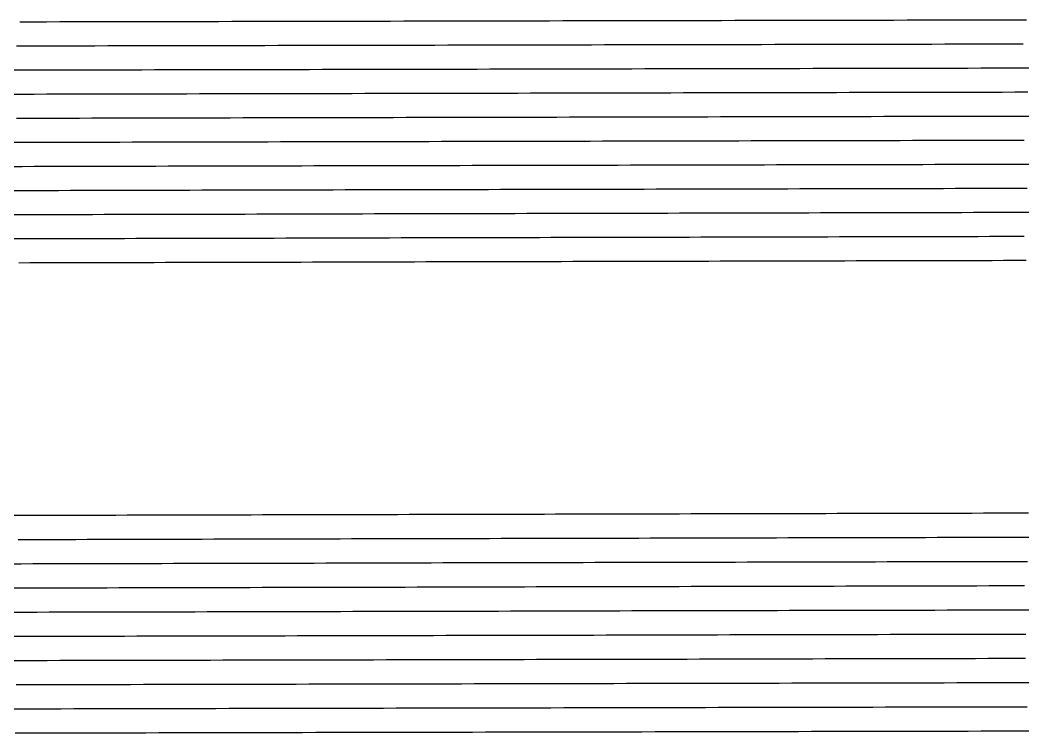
# Model space of a CAD drawing. Header units: millimetres. Extents: x -39.2 to 50.5, y -5.2 to 5.4.
# Drawn here: x 20.23 to 34.98, y -5.1 to 5.39 of the extents above; entities that cross this region are included whole.
import ezdxf

# ---------------------------------------------------------------- set-up
doc = ezdxf.new("R2010")
doc.units = ezdxf.units.MM
doc.layers.add('COPPER_L1_TOP', color=7, linetype='CONTINUOUS')

msp = doc.modelspace()

# ---------------------------------------------------------------- linework, layer by layer
at = {"layer": 'COPPER_L1_TOP'}
for points in [[(35.03, 5.387), (34.835, 5.387), (34.64, 5.387), (34.445, 5.386), (34.25, 5.386), (34.055, 5.385), (33.86, 5.385), (33.665, 5.385), (33.47, 5.384), (33.275, 5.384), (33.081, 5.383), (32.886, 5.383), (32.691, 5.383), (32.496, 5.382), (32.301, 5.382), (32.106, 5.381), (31.911, 5.381), (31.717, 5.381), (31.522, 5.38), (31.327, 5.38), (31.132, 5.379), (30.937, 5.379), (30.743, 5.379), (30.548, 5.378), (30.353, 5.378), (30.158, 5.378), (29.963, 5.377), (29.769, 5.377), (29.574, 5.376), (29.379, 5.376), (29.184, 5.376), (28.99, 5.375), (28.795, 5.375), (28.6, 5.374), (28.405, 5.374), (28.211, 5.374), (28.016, 5.373), (27.821, 5.373), (27.626, 5.372), (27.432, 5.372), (27.237, 5.372), (27.042, 5.371), (26.848, 5.371), (26.653, 5.37), (26.458, 5.37), (26.264, 5.37), (26.069, 5.369), (25.874, 5.369), (25.68, 5.368), (25.485, 5.368), (25.29, 5.368), (25.096, 5.367), (24.901, 5.367), (24.706, 5.366), (24.512, 5.366), (24.317, 5.366), (24.122, 5.365), (23.928, 5.365), (23.733, 5.365), (23.539, 5.364), (23.344, 5.364), (23.149, 5.363), (22.955, 5.363), (22.76, 5.363), (22.566, 5.362), (22.371, 5.362), (22.177, 5.361), (21.982, 5.361), (21.787, 5.361), (21.593, 5.36), (21.398, 5.36), (21.204, 5.359), (21.009, 5.359), (20.815, 5.359), (20.62, 5.358), (20.426, 5.358), (20.231, 5.357)], [(34.984, 5.033), (34.791, 5.033), (34.599, 5.032), (34.406, 5.032), (34.214, 5.032), (34.021, 5.031), (33.829, 5.031), (33.637, 5.03), (33.444, 5.03), (33.252, 5.03), (33.059, 5.029), (32.867, 5.029), (32.675, 5.028), (32.482, 5.028), (32.29, 5.028), (32.097, 5.027), (31.905, 5.027), (31.713, 5.026), (31.52, 5.026), (31.328, 5.026), (31.136, 5.025), (30.943, 5.025), (30.751, 5.025), (30.559, 5.024), (30.366, 5.024), (30.174, 5.023), (29.982, 5.023), (29.789, 5.023), (29.597, 5.022), (29.405, 5.022), (29.212, 5.021), (29.02, 5.021), (28.828, 5.021), (28.636, 5.02), (28.443, 5.02), (28.251, 5.019), (28.059, 5.019), (27.866, 5.019), (27.674, 5.018), (27.482, 5.018), (27.29, 5.017), (27.097, 5.017), (26.905, 5.017), (26.713, 5.016), (26.521, 5.016), (26.329, 5.015), (26.136, 5.015), (25.944, 5.015), (25.752, 5.014), (25.56, 5.014), (25.368, 5.013), (25.175, 5.013), (24.983, 5.013), (24.791, 5.012), (24.599, 5.012), (24.407, 5.012), (24.215, 5.011), (24.023, 5.011), (23.83, 5.01), (23.638, 5.01), (23.446, 5.01), (23.254, 5.009), (23.062, 5.009), (22.87, 5.008), (22.678, 5.008), (22.486, 5.008), (22.293, 5.007), (22.101, 5.007), (21.909, 5.006), (21.717, 5.006), (21.525, 5.006), (21.333, 5.005), (21.141, 5.005), (20.949, 5.004), (20.757, 5.004), (20.565, 5.004), (20.373, 5.003), (20.181, 5.003)], [(35.117, 4.679), (34.927, 4.679), (34.737, 4.679), (34.547, 4.678), (34.357, 4.678), (34.167, 4.677), (33.977, 4.677), (33.788, 4.677), (33.598, 4.676), (33.408, 4.676), (33.218, 4.675), (33.028, 4.675), (32.838, 4.675), (32.648, 4.674), (32.458, 4.674), (32.268, 4.673), (32.078, 4.673), (31.888, 4.673), (31.698, 4.672), (31.508, 4.672), (31.319, 4.672), (31.129, 4.671), (30.939, 4.671), (30.749, 4.67), (30.559, 4.67), (30.369, 4.67), (30.179, 4.669), (29.989, 4.669), (29.8, 4.668), (29.61, 4.668), (29.42, 4.668), (29.23, 4.667), (29.04, 4.667), (28.85, 4.666), (28.661, 4.666), (28.471, 4.666), (28.281, 4.665), (28.091, 4.665), (27.901, 4.664), (27.712, 4.664), (27.522, 4.664), (27.332, 4.663), (27.142, 4.663), (26.953, 4.662), (26.763, 4.662), (26.573, 4.662), (26.383, 4.661), (26.194, 4.661), (26.004, 4.66), (25.814, 4.66), (25.624, 4.66), (25.435, 4.659), (25.245, 4.659), (25.055, 4.659), (24.866, 4.658), (24.676, 4.658), (24.486, 4.657), (24.297, 4.657), (24.107, 4.657), (23.917, 4.656), (23.728, 4.656), (23.538, 4.655), (23.348, 4.655), (23.159, 4.655), (22.969, 4.654), (22.779, 4.654), (22.59, 4.653), (22.4, 4.653), (22.21, 4.653), (22.021, 4.652), (21.831, 4.652), (21.642, 4.651), (21.452, 4.651), (21.262, 4.651), (21.073, 4.65), (20.883, 4.65), (20.694, 4.649), (20.504, 4.649), (20.314, 4.649), (20.125, 4.648)], [(24.181, 4.302), (23.994, 4.302), (23.807, 4.302), (23.619, 4.301), (23.432, 4.301), (23.245, 4.3), (23.058, 4.3), (22.871, 4.3), (22.683, 4.299), (22.496, 4.299), (22.309, 4.298), (22.122, 4.298), (21.935, 4.298), (21.748, 4.297), (21.561, 4.297), (21.373, 4.296), (21.186, 4.296), (20.999, 4.296), (20.812, 4.295), (20.625, 4.295), (20.438, 4.294), (20.251, 4.294), (20.064, 4.294)], [(35.048, 4.325), (34.861, 4.325), (34.673, 4.324), (34.486, 4.324), (34.298, 4.324), (34.111, 4.323), (33.923, 4.323), (33.736, 4.322), (33.548, 4.322), (33.361, 4.322), (33.173, 4.321), (32.986, 4.321), (32.798, 4.321), (32.611, 4.32), (32.423, 4.32), (32.236, 4.319), (32.049, 4.319), (31.861, 4.319), (31.674, 4.318), (31.486, 4.318), (31.299, 4.317), (31.111, 4.317), (30.924, 4.317), (30.737, 4.316), (30.549, 4.316), (30.362, 4.315), (30.174, 4.315), (29.987, 4.315), (29.8, 4.314), (29.612, 4.314), (29.425, 4.313), (29.238, 4.313), (29.05, 4.313), (28.863, 4.312), (28.676, 4.312), (28.488, 4.311), (28.301, 4.311), (28.114, 4.311), (27.926, 4.31), (27.739, 4.31), (27.552, 4.309), (27.364, 4.309), (27.177, 4.309), (26.99, 4.308), (26.802, 4.308), (26.615, 4.307), (26.428, 4.307), (26.241, 4.307), (26.053, 4.306), (25.866, 4.306), (25.679, 4.306), (25.492, 4.305), (25.304, 4.305), (25.117, 4.304), (24.93, 4.304), (24.743, 4.304), (24.555, 4.303), (24.368, 4.303), (24.181, 4.302)], [(28.31, 3.957), (28.126, 3.956), (27.941, 3.956), (27.756, 3.956), (27.571, 3.955), (27.386, 3.955), (27.201, 3.954), (27.016, 3.954), (26.832, 3.954), (26.647, 3.953), (26.462, 3.953), (26.277, 3.953), (26.092, 3.952), (25.908, 3.952), (25.723, 3.951), (25.538, 3.951), (25.353, 3.951), (25.168, 3.95), (24.984, 3.95), (24.799, 3.949), (24.614, 3.949), (24.429, 3.949), (24.245, 3.948), (24.06, 3.948), (23.875, 3.947), (23.69, 3.947), (23.506, 3.947), (23.321, 3.946), (23.136, 3.946), (22.952, 3.945), (22.767, 3.945), (22.582, 3.945), (22.398, 3.944), (22.213, 3.944), (22.028, 3.943), (21.844, 3.943), (21.659, 3.943), (21.474, 3.942), (21.29, 3.942), (21.105, 3.941), (20.92, 3.941), (20.736, 3.941), (20.551, 3.94), (20.366, 3.94), (20.182, 3.94)], [(35.154, 3.971), (34.969, 3.971), (34.784, 3.971), (34.599, 3.97), (34.414, 3.97), (34.229, 3.969), (34.044, 3.969), (33.859, 3.969), (33.674, 3.968), (33.489, 3.968), (33.304, 3.968), (33.119, 3.967), (32.934, 3.967), (32.749, 3.966), (32.564, 3.966), (32.379, 3.966), (32.194, 3.965), (32.009, 3.965), (31.824, 3.964), (31.639, 3.964), (31.454, 3.964), (31.269, 3.963), (31.084, 3.963), (30.899, 3.962), (30.714, 3.962), (30.529, 3.962), (30.344, 3.961), (30.159, 3.961), (29.974, 3.96), (29.789, 3.96), (29.605, 3.96), (29.42, 3.959), (29.235, 3.959), (29.05, 3.958), (28.865, 3.958), (28.68, 3.958), (28.495, 3.957), (28.31, 3.957)], [(32.26, 3.611), (32.077, 3.611), (31.895, 3.611), (31.713, 3.61), (31.531, 3.61), (31.348, 3.609), (31.166, 3.609), (30.984, 3.609), (30.802, 3.608), (30.619, 3.608), (30.437, 3.607), (30.255, 3.607), (30.073, 3.607), (29.891, 3.606), (29.708, 3.606), (29.526, 3.605), (29.344, 3.605), (29.162, 3.605), (28.98, 3.604), (28.797, 3.604), (28.615, 3.603), (28.433, 3.603), (28.251, 3.603), (28.069, 3.602), (27.887, 3.602), (27.705, 3.601), (27.523, 3.601), (27.34, 3.601), (27.158, 3.6), (26.976, 3.6), (26.794, 3.6), (26.612, 3.599), (26.43, 3.599), (26.248, 3.598), (26.066, 3.598), (25.884, 3.598), (25.702, 3.597), (25.52, 3.597), (25.338, 3.596), (25.156, 3.596), (24.974, 3.596), (24.792, 3.595), (24.61, 3.595), (24.428, 3.594), (24.246, 3.594), (24.064, 3.594), (23.882, 3.593), (23.7, 3.593), (23.518, 3.592), (23.336, 3.592), (23.154, 3.592), (22.972, 3.591), (22.79, 3.591), (22.608, 3.59), (22.426, 3.59), (22.244, 3.59), (22.062, 3.589), (21.88, 3.589), (21.699, 3.588), (21.517, 3.588), (21.335, 3.588), (21.153, 3.587), (20.971, 3.587), (20.789, 3.587), (20.607, 3.586), (20.426, 3.586), (20.244, 3.585), (20.062, 3.585)], [(34.995, 3.617), (34.813, 3.617), (34.63, 3.616), (34.448, 3.616), (34.265, 3.616), (34.083, 3.615), (33.901, 3.615), (33.718, 3.615), (33.536, 3.614), (33.354, 3.614), (33.171, 3.613), (32.989, 3.613), (32.807, 3.613), (32.624, 3.612), (32.442, 3.612), (32.26, 3.611)], [(35.119, 3.264), (34.94, 3.263), (34.76, 3.263), (34.581, 3.263), (34.402, 3.262), (34.223, 3.262), (34.043, 3.262), (33.864, 3.261), (33.685, 3.261), (33.506, 3.26), (33.327, 3.26), (33.147, 3.26), (32.968, 3.259), (32.789, 3.259), (32.61, 3.258), (32.431, 3.258), (32.251, 3.258), (32.072, 3.257), (31.893, 3.257), (31.714, 3.256), (31.535, 3.256), (31.356, 3.256), (31.177, 3.255), (30.998, 3.255), (30.818, 3.254), (30.639, 3.254), (30.46, 3.254), (30.281, 3.253), (30.102, 3.253), (29.923, 3.252), (29.744, 3.252), (29.565, 3.252), (29.386, 3.251), (29.207, 3.251), (29.028, 3.25), (28.849, 3.25), (28.67, 3.25), (28.491, 3.249), (28.312, 3.249), (28.133, 3.248), (27.954, 3.248), (27.775, 3.248), (27.596, 3.247), (27.417, 3.247), (27.238, 3.247), (27.059, 3.246), (26.88, 3.246), (26.701, 3.245), (26.522, 3.245), (26.343, 3.245), (26.164, 3.244), (25.985, 3.244), (25.806, 3.243), (25.627, 3.243), (25.448, 3.243), (25.27, 3.242), (25.091, 3.242), (24.912, 3.241), (24.733, 3.241), (24.554, 3.241), (24.375, 3.24), (24.196, 3.24), (24.018, 3.239), (23.839, 3.239), (23.66, 3.239), (23.481, 3.238), (23.302, 3.238), (23.123, 3.237), (22.945, 3.237), (22.766, 3.237), (22.587, 3.236), (22.408, 3.236), (22.23, 3.235), (22.051, 3.235), (21.872, 3.235), (21.693, 3.234), (21.515, 3.234), (21.336, 3.234), (21.157, 3.233), (20.978, 3.233), (20.8, 3.232), (20.621, 3.232), (20.442, 3.232), (20.264, 3.231), (20.085, 3.231)], [(35.041, 2.91), (34.865, 2.91), (34.689, 2.909), (34.513, 2.909), (34.337, 2.909), (34.16, 2.908), (33.984, 2.908), (33.808, 2.907), (33.632, 2.907), (33.456, 2.907), (33.28, 2.906), (33.104, 2.906), (32.928, 2.905), (32.752, 2.905), (32.576, 2.905), (32.4, 2.904), (32.224, 2.904), (32.048, 2.903), (31.872, 2.903), (31.696, 2.903), (31.52, 2.902), (31.344, 2.902), (31.168, 2.901), (30.992, 2.901), (30.816, 2.901), (30.64, 2.9), (30.464, 2.9), (30.288, 2.899), (30.112, 2.899), (29.936, 2.899), (29.76, 2.898), (29.584, 2.898), (29.408, 2.897), (29.232, 2.897), (29.056, 2.897), (28.881, 2.896), (28.705, 2.896), (28.529, 2.896), (28.353, 2.895), (28.177, 2.895), (28.001, 2.894), (27.825, 2.894), (27.649, 2.894), (27.474, 2.893), (27.298, 2.893), (27.122, 2.892), (26.946, 2.892), (26.77, 2.892), (26.595, 2.891), (26.419, 2.891), (26.243, 2.89), (26.067, 2.89), (25.891, 2.89), (25.716, 2.889), (25.54, 2.889), (25.364, 2.888), (25.188, 2.888), (25.013, 2.888), (24.837, 2.887), (24.661, 2.887), (24.485, 2.886), (24.31, 2.886), (24.134, 2.886), (23.958, 2.885), (23.783, 2.885), (23.607, 2.884), (23.431, 2.884), (23.256, 2.884), (23.08, 2.883), (22.904, 2.883), (22.729, 2.882), (22.553, 2.882), (22.377, 2.882), (22.202, 2.881), (22.026, 2.881), (21.851, 2.881), (21.675, 2.88), (21.499, 2.88), (21.324, 2.879), (21.148, 2.879), (20.973, 2.879), (20.797, 2.878), (20.621, 2.878), (20.446, 2.877), (20.27, 2.877), (20.095, 2.877)], [(35.117, 2.557), (34.944, 2.556), (34.771, 2.556), (34.598, 2.556), (34.425, 2.555), (34.252, 2.555), (34.079, 2.554), (33.906, 2.554), (33.733, 2.554), (33.56, 2.553), (33.387, 2.553), (33.214, 2.552), (33.041, 2.552), (32.868, 2.552), (32.695, 2.551), (32.523, 2.551), (32.35, 2.55), (32.177, 2.55), (32.004, 2.55), (31.831, 2.549), (31.658, 2.549), (31.485, 2.548), (31.312, 2.548), (31.139, 2.548), (30.967, 2.547), (30.794, 2.547), (30.621, 2.546), (30.448, 2.546), (30.275, 2.546), (30.103, 2.545), (29.93, 2.545), (29.757, 2.544), (29.584, 2.544), (29.411, 2.544), (29.239, 2.543), (29.066, 2.543), (28.893, 2.543), (28.72, 2.542), (28.548, 2.542), (28.375, 2.541), (28.202, 2.541), (28.029, 2.541), (27.857, 2.54), (27.684, 2.54), (27.511, 2.539), (27.339, 2.539), (27.166, 2.539), (26.993, 2.538), (26.82, 2.538), (26.648, 2.537), (26.475, 2.537), (26.302, 2.537), (26.13, 2.536), (25.957, 2.536), (25.785, 2.535), (25.612, 2.535), (25.439, 2.535), (25.267, 2.534), (25.094, 2.534), (24.921, 2.533), (24.749, 2.533), (24.576, 2.533), (24.404, 2.532), (24.231, 2.532), (24.059, 2.531), (23.886, 2.531), (23.713, 2.531), (23.541, 2.53), (23.368, 2.53), (23.196, 2.529), (23.023, 2.529), (22.851, 2.529), (22.678, 2.528), (22.506, 2.528), (22.333, 2.528), (22.161, 2.527), (21.988, 2.527), (21.816, 2.526), (21.643, 2.526), (21.471, 2.526), (21.298, 2.525), (21.126, 2.525), (20.954, 2.524), (20.781, 2.524), (20.609, 2.524), (20.436, 2.523), (20.264, 2.523), (20.092, 2.522)], [(34.997, 2.203), (34.827, 2.203), (34.657, 2.202), (34.488, 2.202), (34.318, 2.201), (34.148, 2.201), (33.978, 2.201), (33.808, 2.2), (33.638, 2.2), (33.469, 2.199), (33.299, 2.199), (33.129, 2.199), (32.959, 2.198), (32.789, 2.198), (32.62, 2.197), (32.45, 2.197), (32.28, 2.197), (32.11, 2.196), (31.941, 2.196), (31.771, 2.195), (31.601, 2.195), (31.431, 2.195), (31.262, 2.194), (31.092, 2.194), (30.922, 2.193), (30.752, 2.193), (30.583, 2.193), (30.413, 2.192), (30.243, 2.192), (30.074, 2.191), (29.904, 2.191), (29.734, 2.191), (29.565, 2.19), (29.395, 2.19), (29.225, 2.19), (29.056, 2.189), (28.886, 2.189), (28.717, 2.188), (28.547, 2.188), (28.377, 2.188), (28.208, 2.187), (28.038, 2.187), (27.869, 2.186), (27.699, 2.186), (27.529, 2.186), (27.36, 2.185), (27.19, 2.185), (27.021, 2.184), (26.851, 2.184), (26.682, 2.184), (26.512, 2.183), (26.343, 2.183), (26.173, 2.182), (26.004, 2.182), (25.834, 2.182), (25.665, 2.181), (25.495, 2.181), (25.326, 2.18), (25.156, 2.18), (24.987, 2.18), (24.817, 2.179), (24.648, 2.179), (24.478, 2.178), (24.309, 2.178), (24.139, 2.178), (23.97, 2.177), (23.801, 2.177), (23.631, 2.176), (23.462, 2.176), (23.292, 2.176), (23.123, 2.175), (22.954, 2.175), (22.784, 2.175), (22.615, 2.174), (22.445, 2.174), (22.276, 2.173), (22.107, 2.173), (21.937, 2.173), (21.768, 2.172), (21.599, 2.172), (21.429, 2.171), (21.26, 2.171), (21.091, 2.171), (20.922, 2.17), (20.752, 2.17), (20.583, 2.169), (20.414, 2.169), (20.244, 2.169), (20.075, 2.168)], [(35.025, 1.85), (34.858, 1.849), (34.691, 1.849), (34.525, 1.848), (34.358, 1.848), (34.191, 1.848), (34.024, 1.847), (33.858, 1.847), (33.691, 1.846), (33.524, 1.846), (33.358, 1.846), (33.191, 1.845), (33.024, 1.845), (32.858, 1.844), (32.691, 1.844), (32.524, 1.844), (32.358, 1.843), (32.191, 1.843), (32.024, 1.842), (31.858, 1.842), (31.691, 1.842), (31.525, 1.841), (31.358, 1.841), (31.191, 1.84), (31.025, 1.84), (30.858, 1.84), (30.692, 1.839), (30.525, 1.839), (30.359, 1.838), (30.192, 1.838), (30.025, 1.838), (29.859, 1.837), (29.692, 1.837), (29.526, 1.837), (29.359, 1.836), (29.193, 1.836), (29.026, 1.835), (28.86, 1.835), (28.693, 1.835), (28.527, 1.834), (28.36, 1.834), (28.194, 1.833), (28.028, 1.833), (27.861, 1.833), (27.695, 1.832), (27.528, 1.832), (27.362, 1.831), (27.195, 1.831), (27.029, 1.831), (26.862, 1.83), (26.696, 1.83), (26.53, 1.829), (26.363, 1.829), (26.197, 1.829), (26.031, 1.828), (25.864, 1.828), (25.698, 1.827), (25.531, 1.827), (25.365, 1.827), (25.199, 1.826), (25.032, 1.826), (24.866, 1.825), (24.7, 1.825), (24.533, 1.825), (24.367, 1.824), (24.201, 1.824), (24.035, 1.824), (23.868, 1.823), (23.702, 1.823), (23.536, 1.822), (23.369, 1.822), (23.203, 1.822), (23.037, 1.821), (22.871, 1.821), (22.705, 1.82), (22.538, 1.82), (22.372, 1.82), (22.206, 1.819), (22.04, 1.819), (21.873, 1.818), (21.707, 1.818), (21.541, 1.818), (21.375, 1.817), (21.209, 1.817), (21.043, 1.816), (20.876, 1.816), (20.71, 1.816), (20.544, 1.815), (20.378, 1.815), (20.212, 1.814)], [(20.147, -1.896), (20.313, -1.896), (20.479, -1.895), (20.645, -1.895), (20.811, -1.894), (20.977, -1.894), (21.143, -1.894), (21.309, -1.893), (21.475, -1.893), (21.641, -1.893), (21.807, -1.892), (21.973, -1.892), (22.139, -1.891), (22.305, -1.891), (22.471, -1.891), (22.637, -1.89), (22.803, -1.89), (22.968, -1.889), (23.134, -1.889), (23.3, -1.889), (23.466, -1.888), (23.632, -1.888), (23.798, -1.887), (23.964, -1.887), (24.129, -1.887), (24.295, -1.886), (24.461, -1.886), (24.627, -1.885), (24.793, -1.885), (24.958, -1.885), (25.124, -1.884), (25.29, -1.884)], [(25.29, -1.884), (25.456, -1.883), (25.622, -1.883), (25.787, -1.883), (25.953, -1.882), (26.119, -1.882), (26.285, -1.881), (26.45, -1.881), (26.616, -1.881), (26.782, -1.88), (26.948, -1.88), (27.113, -1.88), (27.279, -1.879), (27.445, -1.879), (27.61, -1.878), (27.776, -1.878), (27.942, -1.878), (28.107, -1.877), (28.273, -1.877), (28.439, -1.876), (28.604, -1.876), (28.77, -1.876), (28.936, -1.875), (29.101, -1.875), (29.267, -1.874), (29.432, -1.874), (29.598, -1.874), (29.764, -1.873), (29.929, -1.873), (30.095, -1.872), (30.26, -1.872), (30.426, -1.872), (30.592, -1.871), (30.757, -1.871), (30.923, -1.87), (31.088, -1.87), (31.254, -1.87), (31.419, -1.869), (31.585, -1.869), (31.75, -1.868), (31.916, -1.868), (32.081, -1.868), (32.247, -1.867), (32.412, -1.867), (32.578, -1.866), (32.743, -1.866), (32.909, -1.866), (33.074, -1.865), (33.24, -1.865), (33.405, -1.865), (33.57, -1.864), (33.736, -1.864), (33.901, -1.863), (34.067, -1.863), (34.232, -1.863), (34.397, -1.862), (34.563, -1.862), (34.728, -1.861), (34.894, -1.861), (35.059, -1.861)], [(20.205, -2.252), (20.374, -2.251), (20.543, -2.251), (20.712, -2.251), (20.881, -2.25), (21.051, -2.25), (21.22, -2.249), (21.389, -2.249), (21.558, -2.249), (21.727, -2.248), (21.896, -2.248), (22.065, -2.247), (22.234, -2.247), (22.403, -2.247), (22.572, -2.246), (22.742, -2.246), (22.911, -2.246), (23.08, -2.245), (23.249, -2.245), (23.418, -2.244), (23.587, -2.244), (23.756, -2.244), (23.925, -2.243), (24.094, -2.243), (24.263, -2.242), (24.432, -2.242), (24.601, -2.242), (24.77, -2.241), (24.939, -2.241), (25.108, -2.24), (25.277, -2.24), (25.446, -2.24), (25.615, -2.239), (25.784, -2.239), (25.953, -2.238), (26.121, -2.238), (26.29, -2.238), (26.459, -2.237), (26.628, -2.237), (26.797, -2.236), (26.966, -2.236), (27.135, -2.236), (27.304, -2.235), (27.473, -2.235), (27.641, -2.234), (27.81, -2.234), (27.979, -2.234), (28.148, -2.233), (28.317, -2.233), (28.486, -2.233), (28.654, -2.232), (28.823, -2.232), (28.992, -2.231), (29.161, -2.231), (29.33, -2.231), (29.498, -2.23), (29.667, -2.23), (29.836, -2.229)], [(29.836, -2.229), (30.005, -2.229), (30.174, -2.229), (30.342, -2.228), (30.511, -2.228), (30.68, -2.227), (30.849, -2.227), (31.017, -2.227), (31.186, -2.226), (31.355, -2.226), (31.523, -2.225), (31.692, -2.225), (31.861, -2.225), (32.029, -2.224), (32.198, -2.224), (32.367, -2.223), (32.535, -2.223), (32.704, -2.223), (32.873, -2.222), (33.041, -2.222), (33.21, -2.221), (33.379, -2.221), (33.547, -2.221), (33.716, -2.22), (33.884, -2.22), (34.053, -2.219), (34.222, -2.219), (34.39, -2.219), (34.559, -2.218), (34.727, -2.218), (34.896, -2.218), (35.064, -2.217)], [(20.078, -2.608), (20.25, -2.608), (20.422, -2.607), (20.595, -2.607), (20.767, -2.606), (20.939, -2.606), (21.112, -2.606), (21.284, -2.605), (21.456, -2.605), (21.629, -2.604), (21.801, -2.604), (21.973, -2.604), (22.145, -2.603), (22.318, -2.603), (22.49, -2.602), (22.662, -2.602), (22.834, -2.602), (23.007, -2.601), (23.179, -2.601), (23.351, -2.6), (23.523, -2.6), (23.695, -2.6), (23.868, -2.599), (24.04, -2.599), (24.212, -2.599), (24.384, -2.598), (24.556, -2.598), (24.728, -2.597), (24.901, -2.597), (25.073, -2.597), (25.245, -2.596), (25.417, -2.596), (25.589, -2.595), (25.761, -2.595), (25.933, -2.595), (26.105, -2.594), (26.278, -2.594), (26.45, -2.593), (26.622, -2.593), (26.794, -2.593), (26.966, -2.592), (27.138, -2.592), (27.31, -2.591), (27.482, -2.591), (27.654, -2.591), (27.826, -2.59), (27.998, -2.59), (28.17, -2.589), (28.342, -2.589), (28.514, -2.589), (28.686, -2.588), (28.858, -2.588), (29.03, -2.587), (29.202, -2.587), (29.374, -2.587), (29.546, -2.586), (29.718, -2.586), (29.89, -2.585), (30.062, -2.585), (30.234, -2.585), (30.406, -2.584), (30.578, -2.584), (30.75, -2.584), (30.922, -2.583), (31.093, -2.583), (31.265, -2.582), (31.437, -2.582), (31.609, -2.582), (31.781, -2.581), (31.953, -2.581), (32.125, -2.58), (32.297, -2.58), (32.468, -2.58), (32.64, -2.579), (32.812, -2.579), (32.984, -2.578), (33.156, -2.578), (33.327, -2.578), (33.499, -2.577), (33.671, -2.577), (33.843, -2.576), (34.015, -2.576), (34.186, -2.576), (34.358, -2.575), (34.53, -2.575)], [(34.53, -2.575), (34.702, -2.574), (34.873, -2.574), (35.045, -2.574)], [(20.108, -2.964), (20.283, -2.963), (20.459, -2.963), (20.634, -2.963), (20.81, -2.962), (20.985, -2.962), (21.161, -2.961), (21.336, -2.961), (21.512, -2.961), (21.687, -2.96), (21.862, -2.96), (22.038, -2.959), (22.213, -2.959), (22.389, -2.959), (22.564, -2.958), (22.74, -2.958), (22.915, -2.957), (23.09, -2.957), (23.266, -2.957), (23.441, -2.956), (23.617, -2.956), (23.792, -2.955), (23.967, -2.955), (24.143, -2.955), (24.318, -2.954), (24.493, -2.954), (24.669, -2.953), (24.844, -2.953), (25.019, -2.953), (25.195, -2.952), (25.37, -2.952), (25.545, -2.952), (25.721, -2.951), (25.896, -2.951), (26.071, -2.95), (26.246, -2.95), (26.422, -2.95), (26.597, -2.949), (26.772, -2.949), (26.947, -2.948), (27.123, -2.948), (27.298, -2.948), (27.473, -2.947), (27.648, -2.947), (27.823, -2.946), (27.999, -2.946), (28.174, -2.946), (28.349, -2.945), (28.524, -2.945), (28.699, -2.944), (28.875, -2.944), (29.05, -2.944), (29.225, -2.943), (29.4, -2.943), (29.575, -2.942), (29.75, -2.942), (29.925, -2.942), (30.101, -2.941), (30.276, -2.941), (30.451, -2.94), (30.626, -2.94), (30.801, -2.94), (30.976, -2.939), (31.151, -2.939), (31.326, -2.938), (31.501, -2.938), (31.676, -2.938), (31.851, -2.937), (32.026, -2.937), (32.201, -2.937), (32.376, -2.936), (32.551, -2.936), (32.726, -2.935), (32.901, -2.935), (33.076, -2.935), (33.251, -2.934), (33.426, -2.934), (33.601, -2.933), (33.776, -2.933), (33.951, -2.933), (34.126, -2.932), (34.301, -2.932), (34.476, -2.931), (34.651, -2.931), (34.826, -2.931), (35.001, -2.93)], [(20.126, -3.319), (20.304, -3.319), (20.483, -3.319), (20.662, -3.318), (20.84, -3.318), (21.019, -3.318), (21.197, -3.317), (21.376, -3.317), (21.555, -3.316), (21.733, -3.316), (21.912, -3.316), (22.091, -3.315), (22.269, -3.315), (22.448, -3.314), (22.626, -3.314), (22.805, -3.314), (22.984, -3.313), (23.162, -3.313), (23.341, -3.312), (23.519, -3.312), (23.698, -3.312), (23.876, -3.311), (24.055, -3.311), (24.233, -3.31), (24.412, -3.31), (24.59, -3.31), (24.769, -3.309), (24.947, -3.309), (25.126, -3.308), (25.304, -3.308), (25.483, -3.308), (25.661, -3.307), (25.84, -3.307), (26.018, -3.306), (26.197, -3.306), (26.375, -3.306), (26.554, -3.305), (26.732, -3.305), (26.91, -3.305), (27.089, -3.304), (27.267, -3.304), (27.446, -3.303), (27.624, -3.303), (27.802, -3.303), (27.981, -3.302), (28.159, -3.302), (28.337, -3.301), (28.516, -3.301), (28.694, -3.301), (28.872, -3.3), (29.051, -3.3), (29.229, -3.299), (29.407, -3.299), (29.586, -3.299), (29.764, -3.298), (29.942, -3.298), (30.121, -3.297), (30.299, -3.297), (30.477, -3.297), (30.656, -3.296), (30.834, -3.296), (31.012, -3.295), (31.19, -3.295), (31.369, -3.295), (31.547, -3.294), (31.725, -3.294), (31.903, -3.293), (32.081, -3.293), (32.26, -3.293), (32.438, -3.292), (32.616, -3.292), (32.794, -3.291), (32.972, -3.291), (33.151, -3.291), (33.329, -3.29), (33.507, -3.29), (33.685, -3.29), (33.863, -3.289), (34.041, -3.289), (34.219, -3.288), (34.398, -3.288), (34.576, -3.288), (34.754, -3.287), (34.932, -3.287), (35.11, -3.286)], [(20.131, -3.675), (20.313, -3.675), (20.495, -3.674), (20.677, -3.674), (20.859, -3.674), (21.04, -3.673), (21.222, -3.673), (21.404, -3.672), (21.586, -3.672), (21.768, -3.672), (21.949, -3.671), (22.131, -3.671), (22.313, -3.671), (22.495, -3.67), (22.676, -3.67), (22.858, -3.669), (23.04, -3.669), (23.222, -3.669), (23.403, -3.668), (23.585, -3.668), (23.767, -3.667), (23.949, -3.667), (24.13, -3.667), (24.312, -3.666), (24.494, -3.666), (24.675, -3.665), (24.857, -3.665), (25.039, -3.665), (25.22, -3.664), (25.402, -3.664), (25.584, -3.663), (25.765, -3.663), (25.947, -3.663), (26.128, -3.662), (26.31, -3.662), (26.492, -3.661), (26.673, -3.661), (26.855, -3.661), (27.036, -3.66), (27.218, -3.66), (27.4, -3.659), (27.581, -3.659), (27.763, -3.659), (27.944, -3.658), (28.126, -3.658), (28.307, -3.658), (28.489, -3.657), (28.67, -3.657), (28.852, -3.656), (29.033, -3.656), (29.215, -3.656), (29.396, -3.655), (29.578, -3.655), (29.759, -3.654), (29.941, -3.654), (30.122, -3.654), (30.304, -3.653), (30.485, -3.653), (30.667, -3.652), (30.848, -3.652), (31.03, -3.652), (31.211, -3.651), (31.392, -3.651), (31.574, -3.65), (31.755, -3.65), (31.937, -3.65), (32.118, -3.649), (32.299, -3.649), (32.481, -3.648), (32.662, -3.648), (32.844, -3.648), (33.025, -3.647), (33.206, -3.647), (33.388, -3.646), (33.569, -3.646), (33.75, -3.646), (33.932, -3.645), (34.113, -3.645), (34.294, -3.644), (34.475, -3.644), (34.657, -3.644), (34.838, -3.643), (35.019, -3.643)], [(20.077, -4.031), (20.262, -4.031), (20.446, -4.03), (20.631, -4.03), (20.816, -4.029), (21, -4.029), (21.185, -4.029), (21.369, -4.028), (21.554, -4.028), (21.739, -4.027), (21.923, -4.027), (22.108, -4.027), (22.292, -4.026), (22.477, -4.026), (22.662, -4.025), (22.846, -4.025), (23.031, -4.025), (23.215, -4.024), (23.4, -4.024), (23.584, -4.024), (23.769, -4.023), (23.954, -4.023), (24.138, -4.022), (24.323, -4.022), (24.507, -4.022), (24.692, -4.021), (24.876, -4.021), (25.061, -4.02), (25.245, -4.02), (25.43, -4.02), (25.614, -4.019), (25.799, -4.019), (25.983, -4.018), (26.168, -4.018), (26.352, -4.018), (26.537, -4.017), (26.721, -4.017), (26.906, -4.016), (27.09, -4.016), (27.274, -4.016), (27.459, -4.015), (27.643, -4.015), (27.828, -4.014), (28.012, -4.014), (28.197, -4.014), (28.381, -4.013), (28.565, -4.013), (28.75, -4.012), (28.934, -4.012), (29.119, -4.012), (29.303, -4.011), (29.487, -4.011), (29.672, -4.01), (29.856, -4.01), (30.041, -4.01), (30.225, -4.009), (30.409, -4.009), (30.594, -4.009), (30.778, -4.008), (30.962, -4.008), (31.147, -4.007), (31.331, -4.007), (31.515, -4.007), (31.7, -4.006), (31.884, -4.006), (32.068, -4.005), (32.252, -4.005), (32.437, -4.005), (32.621, -4.004), (32.805, -4.004), (32.99, -4.003), (33.174, -4.003), (33.358, -4.003), (33.542, -4.002), (33.727, -4.002), (33.911, -4.001), (34.095, -4.001), (34.279, -4.001), (34.464, -4), (34.648, -4), (34.832, -3.999), (35.016, -3.999)], [(20.174, -4.386), (20.361, -4.386), (20.548, -4.386), (20.735, -4.385), (20.922, -4.385), (21.11, -4.384), (21.297, -4.384), (21.484, -4.384), (21.671, -4.383), (21.858, -4.383), (22.045, -4.382), (22.232, -4.382), (22.419, -4.382), (22.606, -4.381), (22.793, -4.381), (22.98, -4.38), (23.168, -4.38), (23.355, -4.38), (23.542, -4.379), (23.729, -4.379), (23.916, -4.378), (24.103, -4.378), (24.29, -4.378), (24.477, -4.377), (24.664, -4.377), (24.851, -4.377), (25.038, -4.376), (25.225, -4.376), (25.412, -4.375), (25.599, -4.375), (25.786, -4.375), (25.973, -4.374), (26.16, -4.374), (26.347, -4.373), (26.534, -4.373), (26.721, -4.373), (26.908, -4.372), (27.094, -4.372), (27.281, -4.371), (27.468, -4.371), (27.655, -4.371), (27.842, -4.37), (28.029, -4.37), (28.216, -4.369), (28.403, -4.369), (28.59, -4.369), (28.777, -4.368), (28.964, -4.368), (29.15, -4.367), (29.337, -4.367), (29.524, -4.367), (29.711, -4.366), (29.898, -4.366), (30.085, -4.365), (30.272, -4.365), (30.459, -4.365), (30.645, -4.364), (30.832, -4.364), (31.019, -4.363), (31.206, -4.363), (31.393, -4.363), (31.579, -4.362), (31.766, -4.362), (31.953, -4.362), (32.14, -4.361), (32.327, -4.361), (32.513, -4.36), (32.7, -4.36), (32.887, -4.36), (33.074, -4.359), (33.261, -4.359), (33.447, -4.358), (33.634, -4.358), (33.821, -4.358), (34.007, -4.357), (34.194, -4.357), (34.381, -4.356), (34.568, -4.356), (34.754, -4.356), (34.941, -4.355), (35.128, -4.355)], [(23.868, -4.734), (24.058, -4.734), (24.247, -4.733), (24.437, -4.733), (24.626, -4.733), (24.816, -4.732), (25.005, -4.732), (25.195, -4.731), (25.384, -4.731), (25.574, -4.731), (25.763, -4.73), (25.953, -4.73), (26.142, -4.73), (26.332, -4.729), (26.521, -4.729), (26.711, -4.728), (26.9, -4.728), (27.089, -4.728), (27.279, -4.727), (27.468, -4.727), (27.658, -4.726), (27.847, -4.726), (28.037, -4.726), (28.226, -4.725), (28.415, -4.725), (28.605, -4.724), (28.794, -4.724), (28.983, -4.724), (29.173, -4.723), (29.362, -4.723), (29.552, -4.722), (29.741, -4.722), (29.93, -4.722), (30.12, -4.721), (30.309, -4.721), (30.498, -4.72), (30.688, -4.72), (30.877, -4.72), (31.066, -4.719), (31.256, -4.719), (31.445, -4.718), (31.634, -4.718), (31.823, -4.718), (32.013, -4.717), (32.202, -4.717), (32.391, -4.716), (32.581, -4.716), (32.77, -4.716), (32.959, -4.715), (33.148, -4.715), (33.338, -4.715), (33.527, -4.714), (33.716, -4.714), (33.905, -4.713), (34.095, -4.713), (34.284, -4.713), (34.473, -4.712), (34.662, -4.712), (34.851, -4.711), (35.041, -4.711)], [(20.077, -4.742), (20.266, -4.742), (20.456, -4.741), (20.646, -4.741), (20.835, -4.741), (21.025, -4.74), (21.215, -4.74), (21.404, -4.739), (21.594, -4.739), (21.783, -4.739), (21.973, -4.738), (22.162, -4.738), (22.352, -4.737), (22.542, -4.737), (22.731, -4.737), (22.921, -4.736), (23.11, -4.736), (23.3, -4.735), (23.489, -4.735), (23.679, -4.735), (23.868, -4.734)], [(20.162, -5.097), (20.354, -5.097), (20.546, -5.097), (20.739, -5.096), (20.931, -5.096), (21.123, -5.096), (21.315, -5.095), (21.507, -5.095), (21.699, -5.094), (21.891, -5.094), (22.083, -5.094), (22.275, -5.093), (22.467, -5.093), (22.659, -5.092), (22.851, -5.092), (23.043, -5.092), (23.235, -5.091), (23.427, -5.091), (23.619, -5.09), (23.811, -5.09), (24.003, -5.09), (24.195, -5.089), (24.387, -5.089), (24.579, -5.088), (24.771, -5.088), (24.963, -5.088), (25.155, -5.087), (25.347, -5.087), (25.539, -5.086), (25.731, -5.086), (25.923, -5.086), (26.115, -5.085), (26.307, -5.085), (26.499, -5.084), (26.691, -5.084), (26.883, -5.084), (27.075, -5.083), (27.267, -5.083), (27.459, -5.083), (27.651, -5.082), (27.842, -5.082), (28.034, -5.081), (28.226, -5.081), (28.418, -5.081), (28.61, -5.08), (28.802, -5.08)], [(28.802, -5.08), (28.994, -5.079), (29.186, -5.079), (29.377, -5.079), (29.569, -5.078), (29.761, -5.078), (29.953, -5.077), (30.145, -5.077), (30.337, -5.077), (30.528, -5.076), (30.72, -5.076), (30.912, -5.075), (31.104, -5.075), (31.296, -5.075), (31.487, -5.074), (31.679, -5.074), (31.871, -5.073), (32.063, -5.073), (32.255, -5.073), (32.446, -5.072), (32.638, -5.072), (32.83, -5.071), (33.022, -5.071), (33.213, -5.071), (33.405, -5.07), (33.597, -5.07), (33.789, -5.069), (33.98, -5.069), (34.172, -5.069), (34.364, -5.068), (34.555, -5.068), (34.747, -5.068), (34.939, -5.067), (35.131, -5.067)]]:
    msp.add_lwpolyline(points, dxfattribs=at)

doc.saveas('drawing.dxf')
